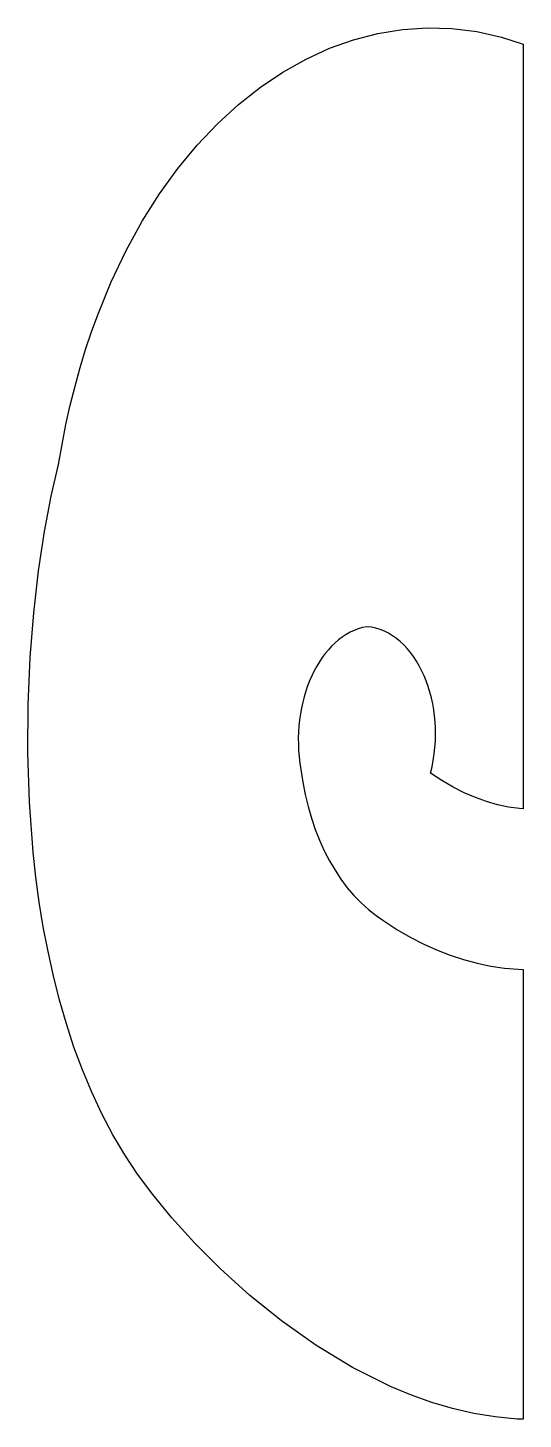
# Model space of a CAD drawing. Header units: centimetres. Extents: x -2.15 to 2.15, y -1.9 to 1.9.
# Drawn here: x 1.9298 to 2.1021, y -0.9848 to -0.5002 of the extents above; entities that cross this region are included whole.
import ezdxf

# ---------------------------------------------------------------- set-up
doc = ezdxf.new("R2010")
doc.units = ezdxf.units.CM
doc.header["$MEASUREMENT"] = 0
doc.layers.add('Layer 1', color=7, linetype='Continuous')

msp = doc.modelspace()

# ---------------------------------------------------------------- linework, layer by layer
at = {"layer": 'Layer 1', "color": 177}
msp.add_open_spline([(2.10212, -0.98484), (2.10212, -0.98484), (2.10212, -0.82819), (2.10212, -0.82819), (2.10212, -0.82819), (2.10212, -0.82819), (2.10035, -0.82814), (2.10035, -0.82814), (2.10035, -0.82814), (2.10035, -0.82814), (2.09561, -0.82771), (2.09561, -0.82771), (2.09561, -0.82771), (2.09561, -0.82771), (2.09087, -0.82701), (2.09087, -0.82701), (2.09087, -0.82701), (2.09087, -0.82701), (2.08614, -0.82602), (2.08614, -0.82602), (2.08614, -0.82602), (2.08614, -0.82602), (2.08141, -0.82477), (2.08141, -0.82477), (2.08141, -0.82477), (2.08141, -0.82477), (2.07672, -0.82323), (2.07672, -0.82323), (2.07672, -0.82323), (2.07672, -0.82323), (2.07204, -0.8214), (2.07204, -0.8214), (2.07204, -0.8214), (2.07204, -0.8214), (2.0674, -0.81929), (2.0674, -0.81929), (2.0674, -0.81929), (2.0674, -0.81929), (2.06279, -0.8169), (2.06279, -0.8169), (2.06279, -0.8169), (2.06279, -0.8169), (2.05823, -0.81421), (2.05823, -0.81421), (2.05823, -0.81421), (2.05823, -0.81421), (2.05371, -0.81124), (2.05371, -0.81124), (2.05371, -0.81124), (2.05371, -0.81124), (2.05094, -0.8094), (2.05094, -0.8094), (2.05094, -0.8094), (2.05094, -0.8094), (2.04828, -0.80731), (2.04828, -0.80731), (2.04828, -0.80731), (2.04828, -0.80731), (2.04572, -0.805), (2.04572, -0.805), (2.04572, -0.805), (2.04572, -0.805), (2.04328, -0.80246), (2.04328, -0.80246), (2.04328, -0.80246), (2.04328, -0.80246), (2.04096, -0.79972), (2.04096, -0.79972), (2.04096, -0.79972), (2.04096, -0.79972), (2.03876, -0.79678), (2.03876, -0.79678), (2.03876, -0.79678), (2.03876, -0.79678), (2.03669, -0.79364), (2.03669, -0.79364), (2.03669, -0.79364), (2.03669, -0.79364), (2.03476, -0.79032), (2.03476, -0.79032), (2.03476, -0.79032), (2.03476, -0.79032), (2.03296, -0.78684), (2.03296, -0.78684), (2.03296, -0.78684), (2.03296, -0.78684), (2.03131, -0.7832), (2.03131, -0.7832), (2.03131, -0.7832), (2.03131, -0.7832), (2.02982, -0.7794), (2.02982, -0.7794), (2.02982, -0.7794), (2.02982, -0.7794), (2.02848, -0.77546), (2.02848, -0.77546), (2.02848, -0.77546), (2.02848, -0.77546), (2.02731, -0.7714), (2.02731, -0.7714), (2.02731, -0.7714), (2.02731, -0.7714), (2.0263, -0.76721), (2.0263, -0.76721), (2.0263, -0.76721), (2.0263, -0.76721), (2.02547, -0.76291), (2.02547, -0.76291), (2.02547, -0.76291), (2.02547, -0.76291), (2.02481, -0.75852), (2.02481, -0.75852), (2.02481, -0.75852), (2.02481, -0.75852), (2.02446, -0.75632), (2.02446, -0.75632), (2.02446, -0.75632), (2.02446, -0.75632), (2.0242, -0.75412), (2.0242, -0.75412), (2.0242, -0.75412), (2.0242, -0.75412), (2.02402, -0.75193), (2.02402, -0.75193), (2.02402, -0.75193), (2.02402, -0.75193), (2.02393, -0.74975), (2.02393, -0.74975), (2.02393, -0.74975), (2.02393, -0.74975), (2.02391, -0.74758), (2.02391, -0.74758), (2.02391, -0.74758), (2.02391, -0.74758), (2.02397, -0.74544), (2.02397, -0.74544), (2.02397, -0.74544), (2.02397, -0.74544), (2.02412, -0.74331), (2.02412, -0.74331), (2.02412, -0.74331), (2.02412, -0.74331), (2.02434, -0.74122), (2.02434, -0.74122), (2.02434, -0.74122), (2.02434, -0.74122), (2.02463, -0.73915), (2.02463, -0.73915), (2.02463, -0.73915), (2.02463, -0.73915), (2.025, -0.73712), (2.025, -0.73712), (2.025, -0.73712), (2.025, -0.73712), (2.02543, -0.73513), (2.02543, -0.73513), (2.02543, -0.73513), (2.02543, -0.73513), (2.02594, -0.73317), (2.02594, -0.73317), (2.02594, -0.73317), (2.02594, -0.73317), (2.02651, -0.73127), (2.02651, -0.73127), (2.02651, -0.73127), (2.02651, -0.73127), (2.02714, -0.72941), (2.02714, -0.72941), (2.02714, -0.72941), (2.02714, -0.72941), (2.02785, -0.72761), (2.02785, -0.72761), (2.02785, -0.72761), (2.02785, -0.72761), (2.0286, -0.72586), (2.0286, -0.72586), (2.0286, -0.72586), (2.0286, -0.72586), (2.02942, -0.72418), (2.02942, -0.72418), (2.02942, -0.72418), (2.02942, -0.72418), (2.0303, -0.72256), (2.0303, -0.72256), (2.0303, -0.72256), (2.0303, -0.72256), (2.03124, -0.721), (2.03124, -0.721), (2.03124, -0.721), (2.03124, -0.721), (2.03223, -0.71953), (2.03223, -0.71953), (2.03223, -0.71953), (2.03223, -0.71953), (2.03327, -0.71812), (2.03327, -0.71812), (2.03327, -0.71812), (2.03327, -0.71812), (2.03437, -0.7168), (2.03437, -0.7168), (2.03437, -0.7168), (2.03437, -0.7168), (2.03551, -0.71556), (2.03551, -0.71556), (2.03551, -0.71556), (2.03551, -0.71556), (2.0367, -0.71441), (2.0367, -0.71441), (2.0367, -0.71441), (2.0367, -0.71441), (2.03794, -0.71335), (2.03794, -0.71335), (2.03794, -0.71335), (2.03794, -0.71335), (2.03922, -0.71238), (2.03922, -0.71238), (2.03922, -0.71238), (2.03922, -0.71238), (2.04054, -0.71152), (2.04054, -0.71152), (2.04054, -0.71152), (2.04054, -0.71152), (2.04191, -0.71075), (2.04191, -0.71075), (2.04191, -0.71075), (2.04191, -0.71075), (2.04331, -0.71009), (2.04331, -0.71009), (2.04331, -0.71009), (2.04331, -0.71009), (2.04475, -0.70955), (2.04475, -0.70955), (2.04475, -0.70955), (2.04475, -0.70955), (2.04622, -0.70912), (2.04622, -0.70912), (2.04622, -0.70912), (2.04622, -0.70912), (2.04773, -0.7088), (2.04773, -0.7088), (2.04773, -0.7088), (2.04773, -0.7088), (2.04933, -0.70899), (2.04933, -0.70899), (2.04933, -0.70899), (2.04933, -0.70899), (2.05088, -0.70932), (2.05088, -0.70932), (2.05088, -0.70932), (2.05088, -0.70932), (2.05241, -0.70979), (2.05241, -0.70979), (2.05241, -0.70979), (2.05241, -0.70979), (2.05388, -0.71038), (2.05388, -0.71038), (2.05388, -0.71038), (2.05388, -0.71038), (2.05532, -0.71109), (2.05532, -0.71109), (2.05532, -0.71109), (2.05532, -0.71109), (2.05671, -0.71194), (2.05671, -0.71194), (2.05671, -0.71194), (2.05671, -0.71194), (2.05805, -0.71289), (2.05805, -0.71289), (2.05805, -0.71289), (2.05805, -0.71289), (2.05934, -0.71395), (2.05934, -0.71395), (2.05934, -0.71395), (2.05934, -0.71395), (2.06059, -0.71513), (2.06059, -0.71513), (2.06059, -0.71513), (2.06059, -0.71513), (2.06178, -0.7164), (2.06178, -0.7164), (2.06178, -0.7164), (2.06178, -0.7164), (2.0629, -0.71777), (2.0629, -0.71777), (2.0629, -0.71777), (2.0629, -0.71777), (2.06398, -0.71922), (2.06398, -0.71922), (2.06398, -0.71922), (2.06398, -0.71922), (2.06498, -0.72077), (2.06498, -0.72077), (2.06498, -0.72077), (2.06498, -0.72077), (2.06594, -0.72239), (2.06594, -0.72239), (2.06594, -0.72239), (2.06594, -0.72239), (2.06682, -0.72409), (2.06682, -0.72409), (2.06682, -0.72409), (2.06682, -0.72409), (2.06764, -0.72587), (2.06764, -0.72587), (2.06764, -0.72587), (2.06764, -0.72587), (2.06839, -0.7277), (2.06839, -0.7277), (2.06839, -0.7277), (2.06839, -0.7277), (2.06907, -0.7296), (2.06907, -0.7296), (2.06907, -0.7296), (2.06907, -0.7296), (2.06967, -0.73156), (2.06967, -0.73156), (2.06967, -0.73156), (2.06967, -0.73156), (2.0702, -0.73356), (2.0702, -0.73356), (2.0702, -0.73356), (2.0702, -0.73356), (2.07065, -0.73562), (2.07065, -0.73562), (2.07065, -0.73562), (2.07065, -0.73562), (2.07102, -0.73772), (2.07102, -0.73772), (2.07102, -0.73772), (2.07102, -0.73772), (2.07132, -0.73984), (2.07132, -0.73984), (2.07132, -0.73984), (2.07132, -0.73984), (2.07152, -0.742), (2.07152, -0.742), (2.07152, -0.742), (2.07152, -0.742), (2.07164, -0.74419), (2.07164, -0.74419), (2.07164, -0.74419), (2.07164, -0.74419), (2.07167, -0.7464), (2.07167, -0.7464), (2.07167, -0.7464), (2.07167, -0.7464), (2.07161, -0.74863), (2.07161, -0.74863), (2.07161, -0.74863), (2.07161, -0.74863), (2.07146, -0.75087), (2.07146, -0.75087), (2.07146, -0.75087), (2.07146, -0.75087), (2.07121, -0.75312), (2.07121, -0.75312), (2.07121, -0.75312), (2.07121, -0.75312), (2.07087, -0.75536), (2.07087, -0.75536), (2.07087, -0.75536), (2.07087, -0.75536), (2.07043, -0.75761), (2.07043, -0.75761), (2.07043, -0.75761), (2.07043, -0.75761), (2.06988, -0.75984), (2.06988, -0.75984), (2.06988, -0.75984), (2.06988, -0.75984), (2.07382, -0.76242), (2.07382, -0.76242), (2.07382, -0.76242), (2.07382, -0.76242), (2.07775, -0.76469), (2.07775, -0.76469), (2.07775, -0.76469), (2.07775, -0.76469), (2.08165, -0.76666), (2.08165, -0.76666), (2.08165, -0.76666), (2.08165, -0.76666), (2.08554, -0.76833), (2.08554, -0.76833), (2.08554, -0.76833), (2.08554, -0.76833), (2.08941, -0.7697), (2.08941, -0.7697), (2.08941, -0.7697), (2.08941, -0.7697), (2.09324, -0.77079), (2.09324, -0.77079), (2.09324, -0.77079), (2.09324, -0.77079), (2.09705, -0.7716), (2.09705, -0.7716), (2.09705, -0.7716), (2.09705, -0.7716), (2.10082, -0.77214), (2.10082, -0.77214), (2.10082, -0.77214), (2.10082, -0.77214), (2.10212, -0.77223), (2.10212, -0.77223), (2.10212, -0.77223), (2.10212, -0.77223), (2.10212, -0.50588), (2.10212, -0.50588), (2.10212, -0.50588), (2.10212, -0.50588), (2.09455, -0.50341), (2.09455, -0.50341), (2.09455, -0.50341), (2.09455, -0.50341), (2.08596, -0.50149), (2.08596, -0.50149), (2.08596, -0.50149), (2.08596, -0.50149), (2.07734, -0.50042), (2.07734, -0.50042), (2.07734, -0.50042), (2.07734, -0.50042), (2.06872, -0.50018), (2.06872, -0.50018), (2.06872, -0.50018), (2.06872, -0.50018), (2.06013, -0.50076), (2.06013, -0.50076), (2.06013, -0.50076), (2.06013, -0.50076), (2.05158, -0.50215), (2.05158, -0.50215), (2.05158, -0.50215), (2.05158, -0.50215), (2.04313, -0.50434), (2.04313, -0.50434), (2.04313, -0.50434), (2.04313, -0.50434), (2.03479, -0.50732), (2.03479, -0.50732), (2.03479, -0.50732), (2.03479, -0.50732), (2.02659, -0.51108), (2.02659, -0.51108), (2.02659, -0.51108), (2.02659, -0.51108), (2.01857, -0.51559), (2.01857, -0.51559), (2.01857, -0.51559), (2.01857, -0.51559), (2.01074, -0.52085), (2.01074, -0.52085), (2.01074, -0.52085), (2.01074, -0.52085), (2.00315, -0.52686), (2.00315, -0.52686), (2.00315, -0.52686), (2.00315, -0.52686), (1.99581, -0.5336), (1.99581, -0.5336), (1.99581, -0.5336), (1.99581, -0.5336), (1.98876, -0.54104), (1.98876, -0.54104), (1.98876, -0.54104), (1.98876, -0.54104), (1.98203, -0.5492), (1.98203, -0.5492), (1.98203, -0.5492), (1.98203, -0.5492), (1.97565, -0.55804), (1.97565, -0.55804), (1.97565, -0.55804), (1.97565, -0.55804), (1.96964, -0.56757), (1.96964, -0.56757), (1.96964, -0.56757), (1.96964, -0.56757), (1.96403, -0.57776), (1.96403, -0.57776), (1.96403, -0.57776), (1.96403, -0.57776), (1.95886, -0.58861), (1.95886, -0.58861), (1.95886, -0.58861), (1.95886, -0.58861), (1.95415, -0.60011), (1.95415, -0.60011), (1.95415, -0.60011), (1.95415, -0.60011), (1.95197, -0.60609), (1.95197, -0.60609), (1.95197, -0.60609), (1.95197, -0.60609), (1.94993, -0.61223), (1.94993, -0.61223), (1.94993, -0.61223), (1.94993, -0.61223), (1.94801, -0.61853), (1.94801, -0.61853), (1.94801, -0.61853), (1.94801, -0.61853), (1.94623, -0.62499), (1.94623, -0.62499), (1.94623, -0.62499), (1.94623, -0.62499), (1.94458, -0.63159), (1.94458, -0.63159), (1.94458, -0.63159), (1.94458, -0.63159), (1.94307, -0.63834), (1.94307, -0.63834), (1.94307, -0.63834), (1.94307, -0.63834), (1.9405, -0.6523), (1.9405, -0.6523), (1.9405, -0.6523), (1.9405, -0.6523), (1.93794, -0.66327), (1.93794, -0.66327), (1.93794, -0.66327), (1.93794, -0.66327), (1.93561, -0.67566), (1.93561, -0.67566), (1.93561, -0.67566), (1.93561, -0.67566), (1.93355, -0.68929), (1.93355, -0.68929), (1.93355, -0.68929), (1.93355, -0.68929), (1.93188, -0.70398), (1.93188, -0.70398), (1.93188, -0.70398), (1.93188, -0.70398), (1.93065, -0.71956), (1.93065, -0.71956), (1.93065, -0.71956), (1.93065, -0.71956), (1.92994, -0.73586), (1.92994, -0.73586), (1.92994, -0.73586), (1.92994, -0.73586), (1.92983, -0.7527), (1.92983, -0.7527), (1.92983, -0.7527), (1.92983, -0.7527), (1.93039, -0.7699), (1.93039, -0.7699), (1.93039, -0.7699), (1.93039, -0.7699), (1.93169, -0.78729), (1.93169, -0.78729), (1.93169, -0.78729), (1.93169, -0.78729), (1.93264, -0.796), (1.93264, -0.796), (1.93264, -0.796), (1.93264, -0.796), (1.93381, -0.80469), (1.93381, -0.80469), (1.93381, -0.80469), (1.93381, -0.80469), (1.93521, -0.81334), (1.93521, -0.81334), (1.93521, -0.81334), (1.93521, -0.81334), (1.93684, -0.82193), (1.93684, -0.82193), (1.93684, -0.82193), (1.93684, -0.82193), (1.93871, -0.83043), (1.93871, -0.83043), (1.93871, -0.83043), (1.93871, -0.83043), (1.94083, -0.83883), (1.94083, -0.83883), (1.94083, -0.83883), (1.94083, -0.83883), (1.94322, -0.8471), (1.94322, -0.8471), (1.94322, -0.8471), (1.94322, -0.8471), (1.94586, -0.85521), (1.94586, -0.85521), (1.94586, -0.85521), (1.94586, -0.85521), (1.9488, -0.86316), (1.9488, -0.86316), (1.9488, -0.86316), (1.9488, -0.86316), (1.95203, -0.87091), (1.95203, -0.87091), (1.95203, -0.87091), (1.95203, -0.87091), (1.95555, -0.87844), (1.95555, -0.87844), (1.95555, -0.87844), (1.95555, -0.87844), (1.95939, -0.88574), (1.95939, -0.88574), (1.95939, -0.88574), (1.95939, -0.88574), (1.96354, -0.89278), (1.96354, -0.89278), (1.96354, -0.89278), (1.96354, -0.89278), (1.96802, -0.89953), (1.96802, -0.89953), (1.96802, -0.89953), (1.96802, -0.89953), (1.97331, -0.90663), (1.97331, -0.90663), (1.97331, -0.90663), (1.97331, -0.90663), (1.97995, -0.91467), (1.97995, -0.91467), (1.97995, -0.91467), (1.97995, -0.91467), (1.98783, -0.92336), (1.98783, -0.92336), (1.98783, -0.92336), (1.98783, -0.92336), (1.99686, -0.93243), (1.99686, -0.93243), (1.99686, -0.93243), (1.99686, -0.93243), (2.00697, -0.94159), (2.00697, -0.94159), (2.00697, -0.94159), (2.00697, -0.94159), (2.01806, -0.95057), (2.01806, -0.95057), (2.01806, -0.95057), (2.01806, -0.95057), (2.03002, -0.95909), (2.03002, -0.95909), (2.03002, -0.95909), (2.03002, -0.95909), (2.04279, -0.96685), (2.04279, -0.96685), (2.04279, -0.96685), (2.04279, -0.96685), (2.05626, -0.97358), (2.05626, -0.97358), (2.05626, -0.97358), (2.05626, -0.97358), (2.06323, -0.97647), (2.06323, -0.97647), (2.06323, -0.97647), (2.06323, -0.97647), (2.07035, -0.979), (2.07035, -0.979), (2.07035, -0.979), (2.07035, -0.979), (2.07759, -0.98114), (2.07759, -0.98114), (2.07759, -0.98114), (2.07759, -0.98114), (2.08495, -0.98283), (2.08495, -0.98283), (2.08495, -0.98283), (2.08495, -0.98283), (2.09243, -0.98406), (2.09243, -0.98406), (2.09243, -0.98406), (2.09243, -0.98406), (2.1, -0.98479), (2.1, -0.98479), (2.1, -0.98479), (2.1, -0.98479), (2.10212, -0.98484), (2.10212, -0.98484)], degree=3, knots=[0, 0, 0, 0, 0.005917, 0.005917, 0.005917, 0.005917, 0.011834, 0.011834, 0.011834, 0.011834, 0.017751, 0.017751, 0.017751, 0.017751, 0.023669, 0.023669, 0.023669, 0.023669, 0.029586, 0.029586, 0.029586, 0.029586, 0.035503, 0.035503, 0.035503, 0.035503, 0.04142, 0.04142, 0.04142, 0.04142, 0.047337, 0.047337, 0.047337, 0.047337, 0.053254, 0.053254, 0.053254, 0.053254, 0.059172, 0.059172, 0.059172, 0.059172, 0.065089, 0.065089, 0.065089, 0.065089, 0.071006, 0.071006, 0.071006, 0.071006, 0.076923, 0.076923, 0.076923, 0.076923, 0.08284, 0.08284, 0.08284, 0.08284, 0.088757, 0.088757, 0.088757, 0.088757, 0.094675, 0.094675, 0.094675, 0.094675, 0.100592, 0.100592, 0.100592, 0.100592, 0.106509, 0.106509, 0.106509, 0.106509, 0.112426, 0.112426, 0.112426, 0.112426, 0.118343, 0.118343, 0.118343, 0.118343, 0.12426, 0.12426, 0.12426, 0.12426, 0.130178, 0.130178, 0.130178, 0.130178, 0.136095, 0.136095, 0.136095, 0.136095, 0.142012, 0.142012, 0.142012, 0.142012, 0.147929, 0.147929, 0.147929, 0.147929, 0.153846, 0.153846, 0.153846, 0.153846, 0.159763, 0.159763, 0.159763, 0.159763, 0.16568, 0.16568, 0.16568, 0.16568, 0.171598, 0.171598, 0.171598, 0.171598, 0.177515, 0.177515, 0.177515, 0.177515, 0.183432, 0.183432, 0.183432, 0.183432, 0.189349, 0.189349, 0.189349, 0.189349, 0.195266, 0.195266, 0.195266, 0.195266, 0.201183, 0.201183, 0.201183, 0.201183, 0.207101, 0.207101, 0.207101, 0.207101, 0.213018, 0.213018, 0.213018, 0.213018, 0.218935, 0.218935, 0.218935, 0.218935, 0.224852, 0.224852, 0.224852, 0.224852, 0.230769, 0.230769, 0.230769, 0.230769, 0.236686, 0.236686, 0.236686, 0.236686, 0.242604, 0.242604, 0.242604, 0.242604, 0.248521, 0.248521, 0.248521, 0.248521, 0.254438, 0.254438, 0.254438, 0.254438, 0.260355, 0.260355, 0.260355, 0.260355, 0.266272, 0.266272, 0.266272, 0.266272, 0.272189, 0.272189, 0.272189, 0.272189, 0.278107, 0.278107, 0.278107, 0.278107, 0.284024, 0.284024, 0.284024, 0.284024, 0.289941, 0.289941, 0.289941, 0.289941, 0.295858, 0.295858, 0.295858, 0.295858, 0.301775, 0.301775, 0.301775, 0.301775, 0.307692, 0.307692, 0.307692, 0.307692, 0.313609, 0.313609, 0.313609, 0.313609, 0.319527, 0.319527, 0.319527, 0.319527, 0.325444, 0.325444, 0.325444, 0.325444, 0.331361, 0.331361, 0.331361, 0.331361, 0.337278, 0.337278, 0.337278, 0.337278, 0.343195, 0.343195, 0.343195, 0.343195, 0.349112, 0.349112, 0.349112, 0.349112, 0.35503, 0.35503, 0.35503, 0.35503, 0.360947, 0.360947, 0.360947, 0.360947, 0.366864, 0.366864, 0.366864, 0.366864, 0.372781, 0.372781, 0.372781, 0.372781, 0.378698, 0.378698, 0.378698, 0.378698, 0.384615, 0.384615, 0.384615, 0.384615, 0.390533, 0.390533, 0.390533, 0.390533, 0.39645, 0.39645, 0.39645, 0.39645, 0.402367, 0.402367, 0.402367, 0.402367, 0.408284, 0.408284, 0.408284, 0.408284, 0.414201, 0.414201, 0.414201, 0.414201, 0.420118, 0.420118, 0.420118, 0.420118, 0.426036, 0.426036, 0.426036, 0.426036, 0.431953, 0.431953, 0.431953, 0.431953, 0.43787, 0.43787, 0.43787, 0.43787, 0.443787, 0.443787, 0.443787, 0.443787, 0.449704, 0.449704, 0.449704, 0.449704, 0.455621, 0.455621, 0.455621, 0.455621, 0.461538, 0.461538, 0.461538, 0.461538, 0.467456, 0.467456, 0.467456, 0.467456, 0.473373, 0.473373, 0.473373, 0.473373, 0.47929, 0.47929, 0.47929, 0.47929, 0.485207, 0.485207, 0.485207, 0.485207, 0.491124, 0.491124, 0.491124, 0.491124, 0.497041, 0.497041, 0.497041, 0.497041, 0.502959, 0.502959, 0.502959, 0.502959, 0.508876, 0.508876, 0.508876, 0.508876, 0.514793, 0.514793, 0.514793, 0.514793, 0.52071, 0.52071, 0.52071, 0.52071, 0.526627, 0.526627, 0.526627, 0.526627, 0.532544, 0.532544, 0.532544, 0.532544, 0.538462, 0.538462, 0.538462, 0.538462, 0.544379, 0.544379, 0.544379, 0.544379, 0.550296, 0.550296, 0.550296, 0.550296, 0.556213, 0.556213, 0.556213, 0.556213, 0.56213, 0.56213, 0.56213, 0.56213, 0.568047, 0.568047, 0.568047, 0.568047, 0.573964, 0.573964, 0.573964, 0.573964, 0.579882, 0.579882, 0.579882, 0.579882, 0.585799, 0.585799, 0.585799, 0.585799, 0.591716, 0.591716, 0.591716, 0.591716, 0.597633, 0.597633, 0.597633, 0.597633, 0.60355, 0.60355, 0.60355, 0.60355, 0.609467, 0.609467, 0.609467, 0.609467, 0.615385, 0.615385, 0.615385, 0.615385, 0.621302, 0.621302, 0.621302, 0.621302, 0.627219, 0.627219, 0.627219, 0.627219, 0.633136, 0.633136, 0.633136, 0.633136, 0.639053, 0.639053, 0.639053, 0.639053, 0.64497, 0.64497, 0.64497, 0.64497, 0.650888, 0.650888, 0.650888, 0.650888, 0.656805, 0.656805, 0.656805, 0.656805, 0.662722, 0.662722, 0.662722, 0.662722, 0.668639, 0.668639, 0.668639, 0.668639, 0.674556, 0.674556, 0.674556, 0.674556, 0.680473, 0.680473, 0.680473, 0.680473, 0.686391, 0.686391, 0.686391, 0.686391, 0.692308, 0.692308, 0.692308, 0.692308, 0.698225, 0.698225, 0.698225, 0.698225, 0.704142, 0.704142, 0.704142, 0.704142, 0.710059, 0.710059, 0.710059, 0.710059, 0.715976, 0.715976, 0.715976, 0.715976, 0.721893, 0.721893, 0.721893, 0.721893, 0.727811, 0.727811, 0.727811, 0.727811, 0.733728, 0.733728, 0.733728, 0.733728, 0.739645, 0.739645, 0.739645, 0.739645, 0.745562, 0.745562, 0.745562, 0.745562, 0.751479, 0.751479, 0.751479, 0.751479, 0.757396, 0.757396, 0.757396, 0.757396, 0.763314, 0.763314, 0.763314, 0.763314, 0.769231, 0.769231, 0.769231, 0.769231, 0.775148, 0.775148, 0.775148, 0.775148, 0.781065, 0.781065, 0.781065, 0.781065, 0.786982, 0.786982, 0.786982, 0.786982, 0.792899, 0.792899, 0.792899, 0.792899, 0.798817, 0.798817, 0.798817, 0.798817, 0.804734, 0.804734, 0.804734, 0.804734, 0.810651, 0.810651, 0.810651, 0.810651, 0.816568, 0.816568, 0.816568, 0.816568, 0.822485, 0.822485, 0.822485, 0.822485, 0.828402, 0.828402, 0.828402, 0.828402, 0.83432, 0.83432, 0.83432, 0.83432, 0.840237, 0.840237, 0.840237, 0.840237, 0.846154, 0.846154, 0.846154, 0.846154, 0.852071, 0.852071, 0.852071, 0.852071, 0.857988, 0.857988, 0.857988, 0.857988, 0.863905, 0.863905, 0.863905, 0.863905, 0.869822, 0.869822, 0.869822, 0.869822, 0.87574, 0.87574, 0.87574, 0.87574, 0.881657, 0.881657, 0.881657, 0.881657, 0.887574, 0.887574, 0.887574, 0.887574, 0.893491, 0.893491, 0.893491, 0.893491, 0.899408, 0.899408, 0.899408, 0.899408, 0.905325, 0.905325, 0.905325, 0.905325, 0.911243, 0.911243, 0.911243, 0.911243, 0.91716, 0.91716, 0.91716, 0.91716, 0.923077, 0.923077, 0.923077, 0.923077, 0.928994, 0.928994, 0.928994, 0.928994, 0.934911, 0.934911, 0.934911, 0.934911, 0.940828, 0.940828, 0.940828, 0.940828, 0.946746, 0.946746, 0.946746, 0.946746, 0.952663, 0.952663, 0.952663, 0.952663, 0.95858, 0.95858, 0.95858, 0.95858, 0.964497, 0.964497, 0.964497, 0.964497, 0.970414, 0.970414, 0.970414, 0.970414, 0.976331, 0.976331, 0.976331, 0.976331, 0.982249, 0.982249, 0.982249, 0.982249, 0.988166, 0.988166, 0.988166, 0.988166, 1, 1, 1, 1], dxfattribs=at)

doc.saveas('drawing.dxf')
